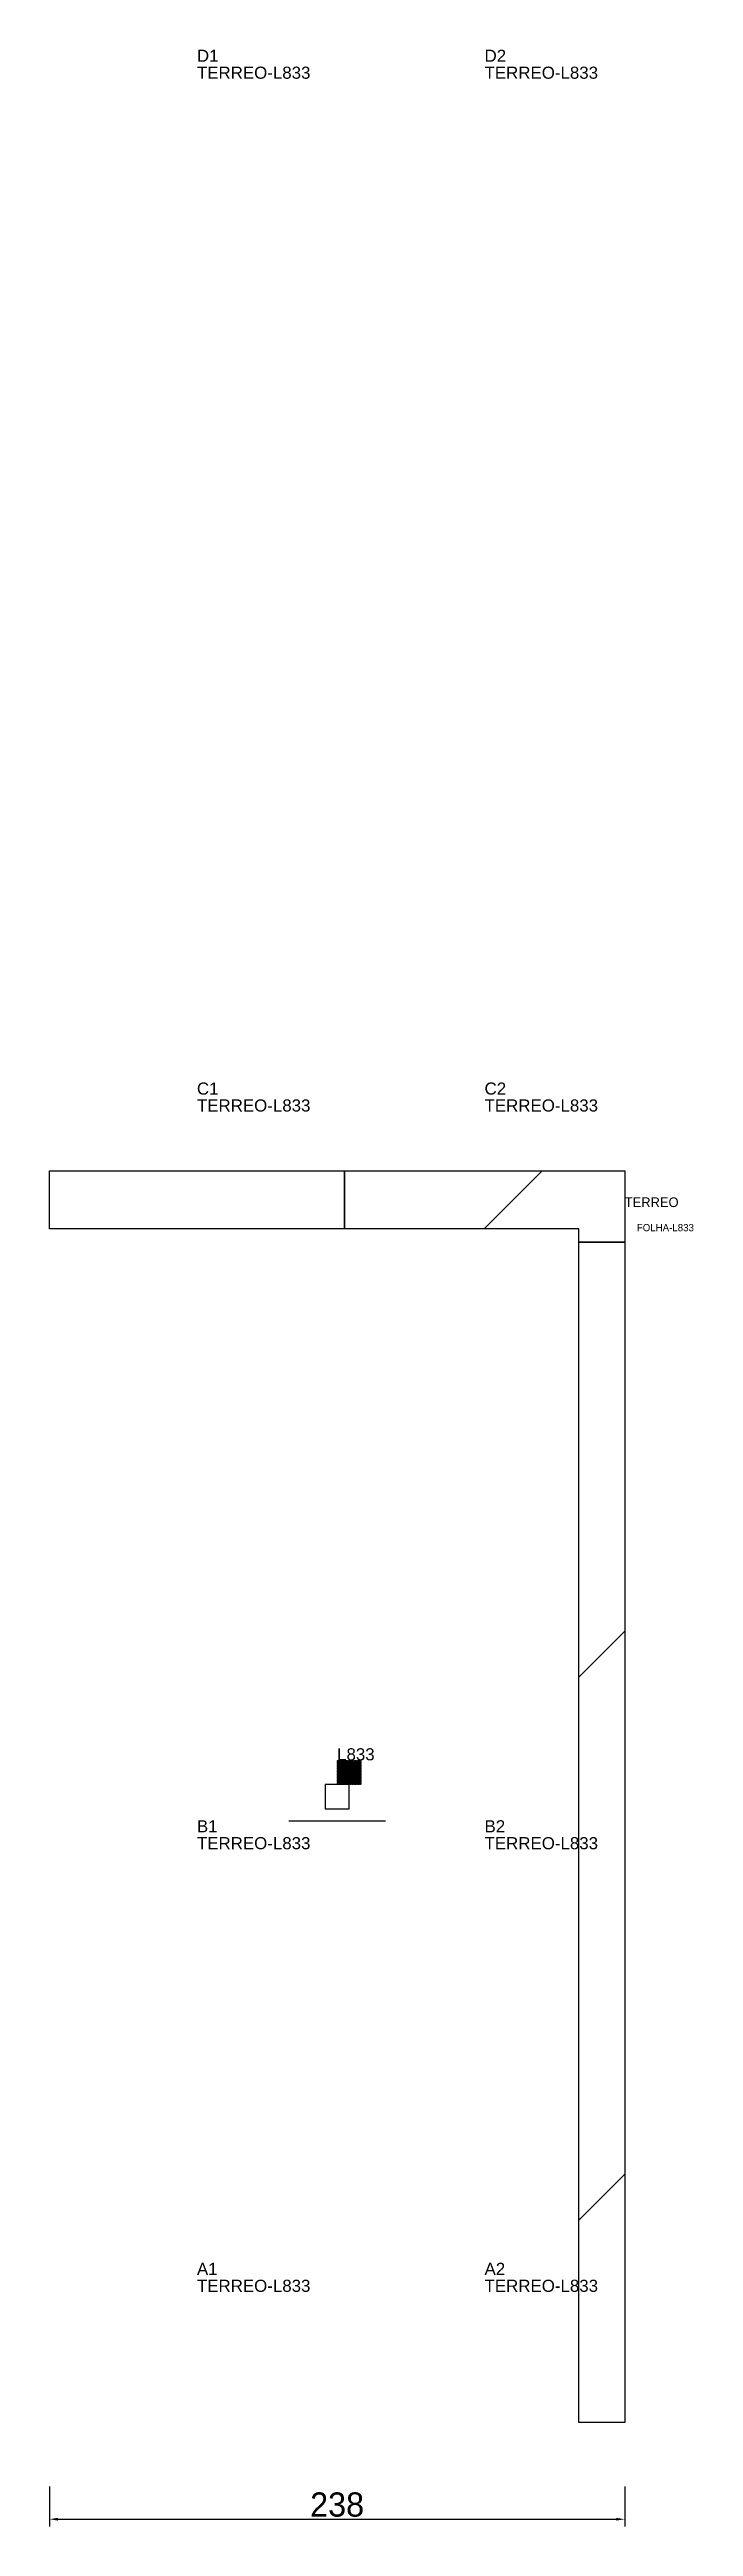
# Model space of a CAD drawing. Header units: metres. Extents: x 222 to 489, y -359 to 665.
import ezdxf

# ---------------------------------------------------------------- set-up
doc = ezdxf.new("R2010")
doc.units = ezdxf.units.M
for name, color, linetype in [('3', 3, 'CONTINUOUS'), ('AUX00', 7, 'CONTINUOUS'), ('COTA', 241, 'CONTINUOUS'), ('FOLHA', 255, 'CONTINUOUS'), ('Hachura', 251, 'CONTINUOUS'), ('NOMENCLATURA', 7, 'CONTINUOUS'), ('Nível', 160, 'CONTINUOUS'), ('Painéis', 200, 'CONTINUOUS'), ('Pilares', 5, 'CONTINUOUS'), ('REAPROVEITAMENTO', 251, 'CONTINUOUS'), ('SARR_2.2x7', 40, 'CONTINUOUS')]:
    doc.layers.add(name, color=color, linetype=linetype)
doc.styles.add('ARIAL', font='Arial.ttf')
doc.styles.add('STR_STANDARD', font='arial.ttf')
doc.dimstyles.new('EZ DXF', dxfattribs={"dimtxt": 10, "dimasz": 3.5, "dimexe": 3, "dimexo": 1.5, "dimgap": 1, "dimtad": 1, "dimdec": 1, "dimdsep": 46, "dimcen": 2.5, "dimazin": 3, "dimtfac": 1, "dimtmove": 0, "dimatfit": 3})

msp = doc.modelspace()

# ---------------------------------------------------------------- hatches: boundary and pattern name
at = {"layer": 'Hachura'}
h = msp.add_hatch(dxfattribs=at)
h.set_pattern_fill('ANSI31', scale=50)
h.paths.add_polyline_path([(460.2, 201.5), (460.2, -316), (441.2, -316), (441.2, 177.5), (222.2, 177.5), (222.2, 201.5)])
h = msp.add_hatch(dxfattribs=at)
h.set_pattern_fill('ANSI31', scale=50)
h.paths.add_polyline_path([(460.2, 201.5), (460.2, -316), (441.2, -316), (441.2, 177.5), (222.2, 177.5), (222.2, 201.5)])
at = {"layer": 'Reaproveitamento'}
h = msp.add_hatch(dxfattribs=at)
h.set_pattern_fill('SOLID')
h.paths.add_polyline_path([(341.2, -52.25), (351.2, -52.25), (351.2, -42.25), (341.2, -42.25)])
h = msp.add_hatch(dxfattribs=at)
h.set_pattern_fill('SOLID')
h.paths.add_polyline_path([(341.2, -52.25), (351.2, -52.25), (351.2, -42.25), (341.2, -42.25)])

# ---------------------------------------------------------------- linework, layer by layer
at = {"layer": '3'}
for points in [[(344.2, 177.5), (344.2, 201.5)], [(344.2, 177.5), (344.2, 201.5)], [(441.2, 172), (460.2, 172)], [(441.2, 172), (460.2, 172)]]:
    msp.add_lwpolyline(points, close=True, dxfattribs=at)
at = {"layer": 'Painéis', "color": 200}
for p, q in [((222.2, 177.5), (222.2, 201.5)), ((222.2, 201.5), (460.2, 201.5)), ((222.2, 177.5), (222.2, 201.5)), ((222.2, 201.5), (460.2, 201.5)), ((460.2, 201.5), (460.2, -316)), ((460.2, 201.5), (460.2, -316)), ((441.2, 177.5), (222.2, 177.5)), ((441.2, 177.5), (222.2, 177.5)), ((441.2, -316), (441.2, 177.5)), ((441.2, -316), (441.2, 177.5)), ((460.2, -316), (441.2, -316)), ((460.2, -316), (441.2, -316))]:
    msp.add_line(p, q, dxfattribs=at)
at = {"layer": 'Pilares'}
msp.add_lwpolyline([(336.2, -62.25), (346.2, -62.25), (346.2, -52.25), (336.2, -52.25)], close=True, dxfattribs=at)
msp.add_lwpolyline([(336.2, -62.25), (346.2, -62.25), (346.2, -52.25), (336.2, -52.25)], close=True, dxfattribs=at)
at = {"layer": 'SARR_2.2x7'}
msp.add_line((321.2, -67.25), (361.2, -67.25), dxfattribs=at)
msp.add_line((321.2, -67.25), (361.2, -67.25), dxfattribs=at)

# ---------------------------------------------------------------- texts
at = {"layer": '3', "style": 'STR_STANDARD'}
for s, p in [('D1', (283.2, 660)), ('D1', (283.2, 660)), ('D2', (402.2, 660)), ('D2', (402.2, 660)), ('C1', (283.2, 233)), ('C1', (283.2, 233)), ('C2', (402.2, 233)), ('C2', (402.2, 233)), ('B1', (283.2, -72)), ('B1', (283.2, -72)), ('B2', (402.2, -72)), ('B2', (402.2, -72)), ('A1', (283.2, -255)), ('A1', (283.2, -255)), ('A2', (402.2, -255)), ('A2', (402.2, -255))]:
    msp.add_text(s, height=5, dxfattribs=at).set_placement(p)
at = {"layer": 'AUX00', "style": 'STR_STANDARD'}
for p in [(283.2, 653), (283.2, 653), (402.2, 653), (402.2, 653), (283.2, 226), (283.2, 226), (402.2, 226), (402.2, 226), (283.2, -79), (283.2, -79), (402.2, -79), (402.2, -79), (283.2, -262), (283.2, -262), (402.2, -262), (402.2, -262)]:
    msp.add_text('TERREO-L833', height=5, dxfattribs=at).set_placement(p)
at = {"layer": 'FOLHA'}
msp.add_text('FOLHA-L833', height=3, dxfattribs=at).set_placement((465.2, 176.5))
msp.add_text('FOLHA-L833', height=3, dxfattribs=at).set_placement((465.2, 176.5))
at = {"layer": 'NOMENCLATURA', "insert": (341.2, -37.25), "char_height": 5, "attachment_point": 1, "style": 'ARIAL'}
msp.add_mtext('L833', dxfattribs=at)
msp.add_mtext('L833', dxfattribs=at)
at = {"layer": 'Nível'}
msp.add_text('TERREO', height=4, dxfattribs=at).set_placement((460.2, 186.5))
msp.add_text('TERREO', height=4, dxfattribs=at).set_placement((460.2, 186.5))

# ---------------------------------------------------------------- dimensions: what is measured, and where the dimension line sits
at = {"layer": 'COTA'}
msp.add_linear_dim(base=(222.2, -356), p1=(222.2, -341), p2=(460.2, -341), dimstyle='EZ DXF', dxfattribs=at).render()
msp.add_linear_dim(base=(222.2, -356), p1=(222.2, -341), p2=(460.2, -341), dimstyle='EZ DXF', dxfattribs=at).render()

doc.saveas('drawing.dxf')
